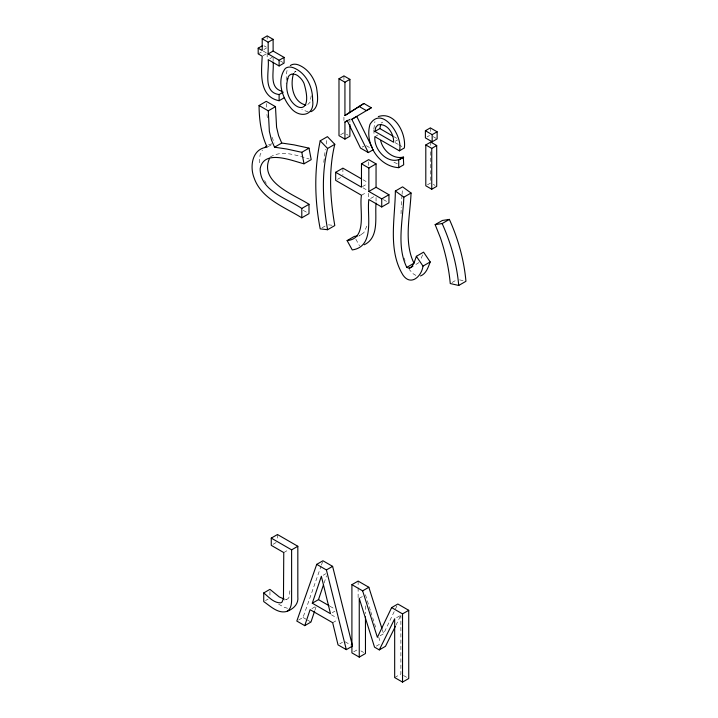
<?xml version="1.0" encoding="UTF-8"?>
<svg xmlns="http://www.w3.org/2000/svg" width="718" height="718" viewBox="0 0 718 718"><rect width="100%" height="100%" fill="white"/><g stroke="black" fill="none" stroke-linecap="round" stroke-linejoin="round"><path stroke-width="0.54" stroke-dasharray="3.59 2.69" d="M401.048 213.749L401.2 207.215M289.875 590.77L289.183 596.909L288.304 598.444L284.328 600.804M373.854 128.944L374.931 121.548M401.344 205.07L401.999 195.431M402.071 194.354L402.43 188.996M323.773 162.367L325.335 149.344M311.217 95.781L310.014 102.333L307.519 104.792M259.27 162.815L260.069 154.962L262.393 150.026M326.205 144.058L327.076 138.771M287.065 70.463L286.249 74.25L286.24 83.791M314.978 610.085L315.974 607.087M324.087 583.052L326.528 575.809M422.615 254.908L420.38 260.185M298.589 620.038L303.023 617.48L321.09 566.017M321.467 564.967L322.57 561.817M366.817 226.107L363.846 232.659L358.794 236.168M380.046 635.807L383.591 633.761L397.359 605.005M395.923 625.243L400.886 615.209L395.564 618.279M294.631 72.141L296.022 71.253L291.894 73.64M418.971 262.573L414.726 265.157M263.865 49.542L266.342 48.115M258.184 53.877L261.496 51.974M263.03 55.726L266.342 53.814M269.815 58.688L272.293 57.252M268.056 146.678L271.664 144.596M270.264 157.027C282.111 149.595 296.929 155.528 309.144 158.983M347.279 120.741L350.581 118.838M340.637 134.706L343.94 132.794M381.105 123.074L382.757 122.123M374.886 136.68L378.198 134.778M362.132 147.118L363.793 146.167M395.25 141.267L397.736 139.839M337.487 179.338L341.992 176.736M427.039 136.914L429.517 135.487M362.375 186.662L366.88 184.068M361.477 195.269L366.88 192.146M370.641 198.482L374.249 196.4M322.014 227.839L325.622 225.757M427.452 184.831L430.755 182.919L430.755 149.811M452.062 282.497L456.567 279.894M273.037 544.316L276.592 542.269M283.763 552.564L288.196 549.997M265.498 600.571L268.164 599.036M323.145 575.262L325.801 573.727M311.872 608.658L315.426 606.602M332.263 612.687L334.929 611.153M359.251 598.345L362.796 596.29M332.676 622.712L337.11 620.155M339.802 643.831L342.468 642.296M353.687 651.854L358.12 649.287M376.295 646.128L380.737 643.561M394.676 677.568L400.886 673.978L400.886 615.209M359.117 235.54L361.504 234.606M268.586 144.776L273.405 143.322M285.109 599.35L286.994 599.27M328.476 224.833L332.685 225.317M459.592 279.858L463.828 280.81M308.246 111.918L301.802 109.603M287.541 608.281L284.157 607.24L278.674 604.251M397.251 163.677L392.486 161.703M433.25 136.689L436.149 138.359M263.946 45.781L266.36 47.173M263.147 51.014L266.36 52.872M280.424 60.994L283.161 62.574M393.877 136.662L396.686 138.278M394.927 142.532L397.754 144.156M398.696 144.704L403.408 147.423M346.498 134.275L348.194 135.253M366.306 145.709L369.788 147.72M433.304 184.391L435.009 185.379M362.958 179.715L366.772 181.923M362.958 187.793L366.772 190.001M383.421 199.613L387.11 201.74M303.256 210.338L307.089 212.546M329.993 606.252L334.785 609.017M331.357 614.779L337.002 618.036M303.023 617.48L306.55 619.508M307.43 620.02L310.957 622.057M345.161 641.802L350.689 644.997M360.876 650.876L363.631 652.465M403.507 675.494L406.998 677.505M415.91 275.434L413.263 273.845L409.161 269.465M264.556 180.595L266.261 183.449M355.868 239.22L359.476 245.771M272.005 137.147L274.375 143.035M404.054 258.004L405.105 261.181M382.254 629.533L383.591 633.761M365.462 594.755L370.443 610.668M370.775 611.736L375.756 627.649M378.745 637.198L380.405 642.502M266.925 114.458L267.383 117.743M373.8 129.859L374.087 134.796M266.36 103.527L266.584 108.992M430.755 142.083L430.755 145.395M430.342 127.885L430.342 131.95M376.053 197.558L376.053 201.955M368.684 161.855L368.684 166.307M368.684 193.304L368.684 198.796M365.462 605.848L365.462 613.603M358.12 581.086L358.12 586.678M358.12 587.791L358.12 597.852M349.899 119.161L349.899 122.365M343.94 75.911L343.94 80.371M343.94 117.187L343.94 120.525M342.899 168.138L342.899 175.21M277.48 534.524L277.48 539.694M273.118 57.853L273.118 61.093M269.941 591.515L269.941 595.841M267.168 35.9L267.168 39.104M267.168 53.338L267.168 58.723"/><path stroke-width="1.08" d="M395.367 191.015C395.124 218.613 387.612 250.546 403.193 275.389C411.163 286.374 421.672 276.071 423.001 266.1L430.208 261.935L423.575 252.153L416.368 256.317L414.106 262.752L411.764 266.737L409.323 268.281L406.792 267.374C396.309 246.346 402.995 219.717 403.839 197.181L411.055 193.016L402.583 186.851L395.367 191.015L403.839 197.181M411.055 193.016C410.211 215.553 403.516 242.181 413.999 263.21L406.792 267.374M320.21 140.818C314.098 169.798 314.538 199.873 320.21 228.88L327.579 229.724L334.794 225.569C330.199 198.742 328.288 171.001 334.794 144.309L327.426 136.653L320.21 140.818L327.579 148.473C321.081 175.165 322.992 202.898 327.579 229.724M374.886 131.421L375.774 127.382L377.803 124.986C387.137 122.572 394.119 133.961 393.599 142.227L374.886 131.421L379.849 128.558L380.737 124.519M352.26 644.979L332.613 566.358L322.938 560.767L316.728 564.357L296.812 621.061L304.746 625.647L310.104 609.681L332.676 622.712L338.025 644.863L346.318 649.646L352.529 646.056M314.637 611.081L310.957 622.057L304.746 625.647M312.285 603.201L321.368 576.285L330.486 613.71L312.285 603.201L318.496 599.611L323.387 585.125M293.527 73.685C290.009 84.643 292.684 102.1 305.877 105.061M430.208 261.935C428.17 267.231 426.339 273.666 420.515 275.963M359.251 657.114L359.251 598.345L374.527 647.151L379.284 649.898L394.676 618.799L394.676 677.568L402.529 682.1L408.739 678.51L408.739 610.309L397.835 604.009L391.624 607.599L377.381 637.351L362.626 590.851L351.91 584.667L351.91 652.877L359.251 657.114L365.462 653.524L365.462 616.933M395.43 626.249L385.494 646.308L379.284 649.898M269.582 158.247C258.552 182.578 294.829 194.901 309 204.298L309 213.65L301.793 217.814C284.597 207.089 261.307 198.922 254.082 177.831C249.514 166.271 252.242 148.5 267.159 147.199C261.047 134.203 259.18 119.735 259.054 105.51L266.261 101.346L275.479 106.659L276.583 127.292L278.611 135.693L281.743 143.035L293.895 144.839L309 148.141L311.208 159.629L304.001 163.794C291.957 160.787 263.865 148.779 260.158 168.685C260.024 191.051 286.985 198.339 301.793 208.453L309 204.298M265.238 147.055L266.827 145.736M286.877 611.431C290.907 609.376 291.535 604.394 291.616 600.338L291.616 549.853L271.26 538.105L271.26 545.348L283.763 552.564L283.466 598.327L282.093 602.034L280.783 602.851C273.8 603.111 268.711 596.945 263.73 592.942L263.73 601.594C270.435 606.171 277.992 613.953 286.877 611.431C293.24 609.133 298.796 604.071 297.826 596.748L297.826 546.272L277.48 534.524L271.26 538.105M349.899 124.501L349.899 136.232L344.936 139.095L338.986 135.657L338.986 78.774L344.936 82.211L344.936 115.517L363.891 103.482L371.296 107.754L351.811 119.305L368.307 152.584L373.261 149.721M344.936 115.517L363.891 103.482M284.077 97.863L279.114 100.726C258.372 96.67 261.415 71.647 262.205 56.201L258.184 53.877L258.184 48.178L262.205 50.502L262.205 38.763L267.168 35.9L273.118 39.337L273.118 51.068L284.077 57.395L284.077 63.103L279.114 65.966L268.164 59.639C269.618 70.463 262.258 92.335 279.114 94.552L283.251 92.164M262.205 38.763L268.164 42.2L273.118 39.337M258.184 48.178L262.321 45.79M268.164 42.2L268.164 53.931L273.118 51.068M268.164 53.931L279.114 60.258L284.077 57.395M259.054 105.51L268.263 110.823L275.479 106.659M338.986 78.774L343.94 75.911L349.899 79.348L349.899 112.654M344.936 82.211L349.899 79.348M268.263 110.823L269.367 131.457L271.395 139.857L274.527 147.199L281.743 143.035M344.936 139.095L344.936 122.024L348.239 120.112M371.296 107.754L366.342 110.617L358.928 106.345M351.811 119.305L356.765 116.442L372.292 147.764M274.527 147.199L286.688 149.003L301.793 152.306L309 148.141M327.579 148.473L334.794 144.309M335.683 172.293L361.477 187.183L361.477 163.785L368.846 168.039L368.846 191.437L376.053 187.281L388.95 194.722L388.95 202.808L381.734 206.972L368.846 199.523C366.62 215.131 375.478 246.525 352.26 249.936L347.108 240.575C368.11 238.906 358.892 208.507 361.477 195.269L335.683 180.38L335.683 172.293L342.899 168.138L361.046 178.611M361.477 163.785L368.684 159.629L376.053 163.883L376.053 187.281M425.388 130.739L430.342 127.885L437.118 131.789L437.118 138.924L432.164 141.787L425.388 137.874L425.388 130.739L432.164 134.652L437.118 131.789M368.846 168.039L376.053 163.883M399.396 150.834C403.839 137.075 382.048 104.316 369.976 124.411C364.484 143.412 378.368 166.441 398.732 167.671L403.687 164.808L403.336 157.107C390.305 167.474 373.414 150.672 374.886 136.68L399.396 150.834L404.351 147.971C406.388 133.898 395.053 110.886 378.323 116.585M398.382 159.97L403.687 157.314M425.801 144.946L430.755 142.083L436.706 145.521L436.706 186.357L431.751 189.22L425.801 185.782L425.801 144.946L431.751 148.384L436.706 145.521M368.846 191.437L381.734 198.886L388.95 194.722M347.108 240.575L354.315 236.41L357.322 235.998M435.153 224.626L442.369 220.462L449.369 219.394C458.192 238.95 464.025 259.898 465.946 281.294L458.73 285.459L450.258 283.538A151.956 87.731 60 0 0 440.403 237.757L435.153 224.626L442.153 223.558L449.369 219.394M409.323 268.281L412.931 266.199M291.616 549.853L297.826 546.272M263.73 592.942L269.941 589.352L279.302 596.954L284.265 599.099M316.728 564.357L326.403 569.939L332.613 566.358M351.91 584.667L358.12 581.086L368.837 587.27L381.913 628.474M362.626 590.851L368.837 587.27M391.624 607.599L402.529 613.89L408.739 610.309M344.936 122.024L347.279 120.741L360.481 148.07L368.307 152.584M364.214 244.784C379.651 237.487 374.751 216.692 376.053 203.05M310.93 111.721C319.833 107.655 317.652 95.288 316.494 87.434C314.179 77.786 307.878 68.614 298.419 64.898A19.933 11.506 60 0 0 290.323 65.544M403.336 157.107C392.845 159.584 382.873 150.367 380.621 140.557M281.761 91.177C268.81 87.784 274.249 71.459 273.118 62.17M379.849 128.558L392.943 136.115M318.496 599.611L329.032 605.696M416.368 256.317L423.001 266.1M442.153 223.558C450.985 243.115 456.819 264.062 458.73 285.459M326.403 569.939L346.318 649.646M301.793 152.306L304.001 163.794M432.164 134.652L432.164 141.787M431.751 148.384L431.751 189.22M402.529 613.89L402.529 682.1M398.732 160.177L398.732 167.671M381.734 198.886L381.734 206.972M301.793 208.453L301.793 217.814M279.114 60.258L279.114 65.966M279.114 94.552L279.114 100.726M312.608 100.035C315.13 116.397 298.607 118.658 290.251 107.215C281.716 97.154 276.654 79.599 285.369 68.398A19.933 11.506 60 0 1 293.456 67.761C306.119 72.814 312.797 86.95 312.608 100.035M287.783 78.792C280.146 105.591 316.656 125.12 303.965 83.252A11.317 6.534 60 0 0 299.02 76.781C295.708 73.083 288.403 72.626 287.783 78.792"/></g></svg>
